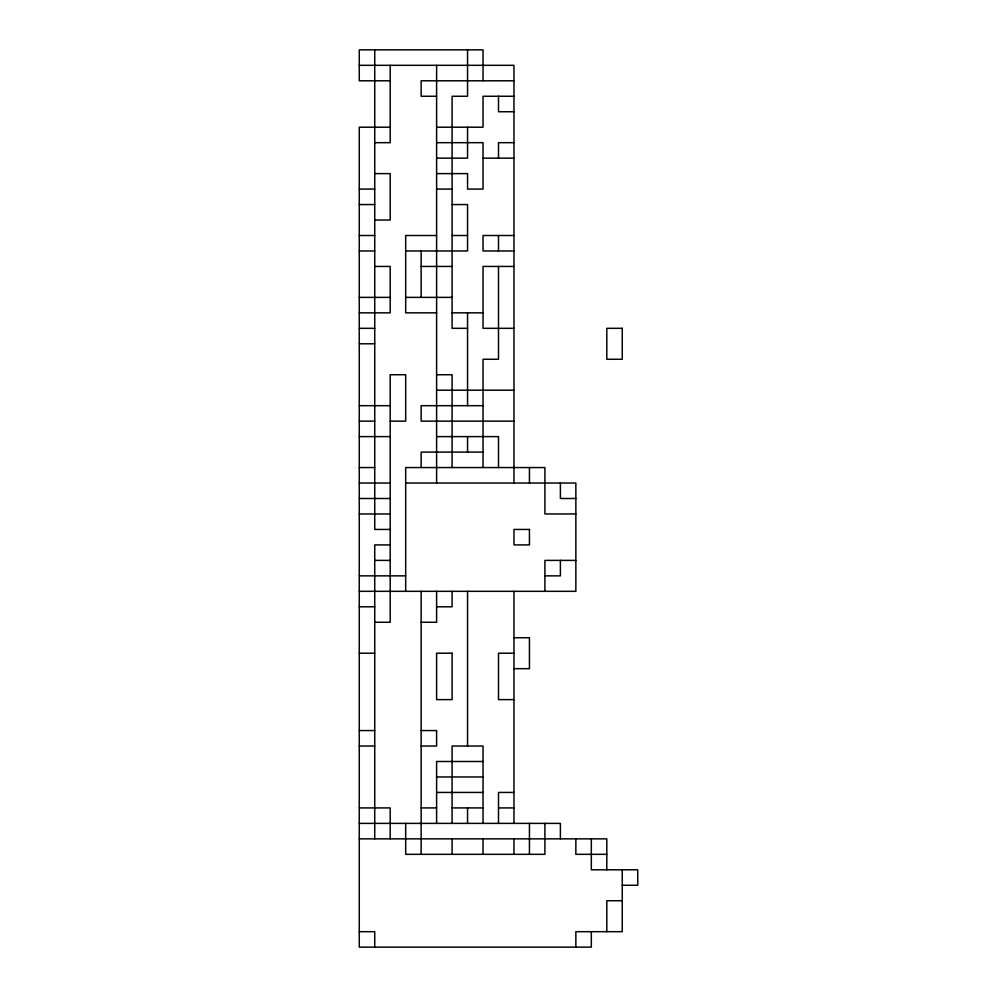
<?xml version="1.0" encoding="UTF-8"?>
<svg xmlns="http://www.w3.org/2000/svg" width="997" height="997" viewBox="0 0 997 997"><rect width="100%" height="100%" fill="white"/><g stroke="black" fill="none" stroke-linecap="round" stroke-linejoin="round"><path stroke-width="1.5" d="M359.269 65.316L513.966 65.316L513.966 483.034M390.201 80.794L359.269 80.794L359.269 49.85L483.034 49.85L483.034 80.794M513.966 80.794L421.145 80.794L421.145 96.26L436.611 96.26M513.966 96.26L483.034 96.26L483.034 127.205L436.611 127.205M513.966 111.739L498.5 111.739L498.5 96.26M390.201 127.205L359.269 127.205L359.269 947.15L591.321 947.15L591.321 931.684M374.735 142.671L390.201 142.671L390.201 65.316M436.611 142.671L483.034 142.671L483.034 189.081L467.556 189.081L467.556 173.615L436.611 173.615M513.966 142.671L498.5 142.671L498.5 158.149M436.611 158.149L467.556 158.149L467.556 127.205M483.034 158.149L513.966 158.149M374.735 173.615L390.201 173.615L390.201 220.025L374.735 220.025M359.269 189.081L374.735 189.081M436.611 189.081L452.09 189.081M359.269 204.559L374.735 204.559M452.09 204.559L467.556 204.559L467.556 250.97L405.679 250.97M359.269 235.504L374.735 235.504M436.611 235.504L405.679 235.504L405.679 312.846L436.611 312.846M452.09 235.504L467.556 235.504M513.966 235.504L483.034 235.504L483.034 250.97L513.966 250.97M359.269 250.97L374.735 250.97M374.735 266.436L390.201 266.436L390.201 312.846L359.269 312.846M421.145 266.436L452.09 266.436M513.966 266.436L483.034 266.436L483.034 328.325L513.966 328.325M359.269 297.38L390.201 297.38M405.679 297.38L452.09 297.38M452.09 312.846L483.034 312.846M359.269 328.325L374.735 328.325M467.556 328.325L452.09 328.325L452.09 96.26L467.556 96.26L467.556 49.85M359.269 343.791L374.735 343.791M436.611 374.735L452.09 374.735L452.09 467.556M436.611 390.201L513.966 390.201M359.269 405.679L390.201 405.679M483.034 405.679L421.145 405.679L421.145 421.145L513.966 421.145M359.269 421.145L374.735 421.145M390.201 421.145L405.679 421.145L405.679 374.735L390.201 374.735L390.201 622.265L374.735 622.265M359.269 436.611L390.201 436.611M436.611 436.611L498.5 436.611L498.5 467.556M483.034 452.09L421.145 452.09L421.145 467.556M359.269 467.556L374.735 467.556M359.269 483.034L390.201 483.034M405.679 483.034L575.855 483.034L575.855 591.321L359.269 591.321M359.269 498.5L390.201 498.5M575.855 498.5L560.389 498.5L560.389 483.034M359.269 513.966L390.201 513.966M575.855 513.966L544.91 513.966L544.91 467.556L405.679 467.556L405.679 591.321M390.201 529.444L374.735 529.444L374.735 49.85M390.201 544.91L374.735 544.91L374.735 838.851M374.735 560.389L390.201 560.389M575.855 560.389L544.91 560.389L544.91 591.321M359.269 575.855L405.679 575.855M544.91 575.855L560.389 575.855L560.389 560.389M359.269 606.799L374.735 606.799M436.611 606.799L452.09 606.799L452.09 591.321M421.145 622.265L436.611 622.265L436.611 591.321M513.966 637.731L529.444 637.731L529.444 668.675L513.966 668.675M359.269 653.209L374.735 653.209M513.966 653.209L498.5 653.209L498.5 699.62L513.966 699.62M359.269 730.564L374.735 730.564M421.145 730.564L436.611 730.564L436.611 746.03L421.145 746.03M359.269 746.03L374.735 746.03M483.034 761.496L436.611 761.496L436.611 823.385M436.611 776.975L483.034 776.975M436.611 792.441L483.034 792.441M513.966 792.441L498.5 792.441L498.5 823.385M359.269 807.919L390.201 807.919L390.201 838.851M421.145 807.919L436.611 807.919M452.09 807.919L483.034 807.919M498.5 807.919L513.966 807.919M359.269 823.385L560.389 823.385L560.389 838.851M359.269 838.851L606.799 838.851L606.799 869.795M606.799 854.329L575.855 854.329L575.855 838.851M622.265 885.261L637.731 885.261L637.731 869.795L591.321 869.795L591.321 838.851M622.265 900.74L606.799 900.74L606.799 931.684M359.269 931.684L374.735 931.684L374.735 947.15M622.265 869.795L622.265 931.684L575.855 931.684L575.855 947.15M544.91 823.385L544.91 854.329L405.679 854.329L405.679 823.385M529.444 467.556L529.444 483.034M529.444 823.385L529.444 854.329M513.966 591.321L513.966 823.385M513.966 838.851L513.966 854.329M498.5 235.504L498.5 250.97M498.5 266.436L498.5 359.269L483.034 359.269L483.034 467.556M483.034 823.385L483.034 746.03L452.09 746.03L452.09 823.385M483.034 838.851L483.034 854.329M467.556 312.846L467.556 405.679M467.556 436.611L467.556 452.09M467.556 591.321L467.556 746.03M467.556 807.919L467.556 823.385M452.09 838.851L452.09 854.329M436.611 65.316L436.611 483.034M421.145 250.97L421.145 297.38M421.145 591.321L421.145 854.329M622.265 328.325L606.799 328.325L606.799 359.269L622.265 359.269L622.265 328.325M529.444 529.444L513.966 529.444L513.966 544.91L529.444 544.91L529.444 529.444M452.09 653.209L436.611 653.209L436.611 699.62L452.09 699.62L452.09 653.209"/></g></svg>
